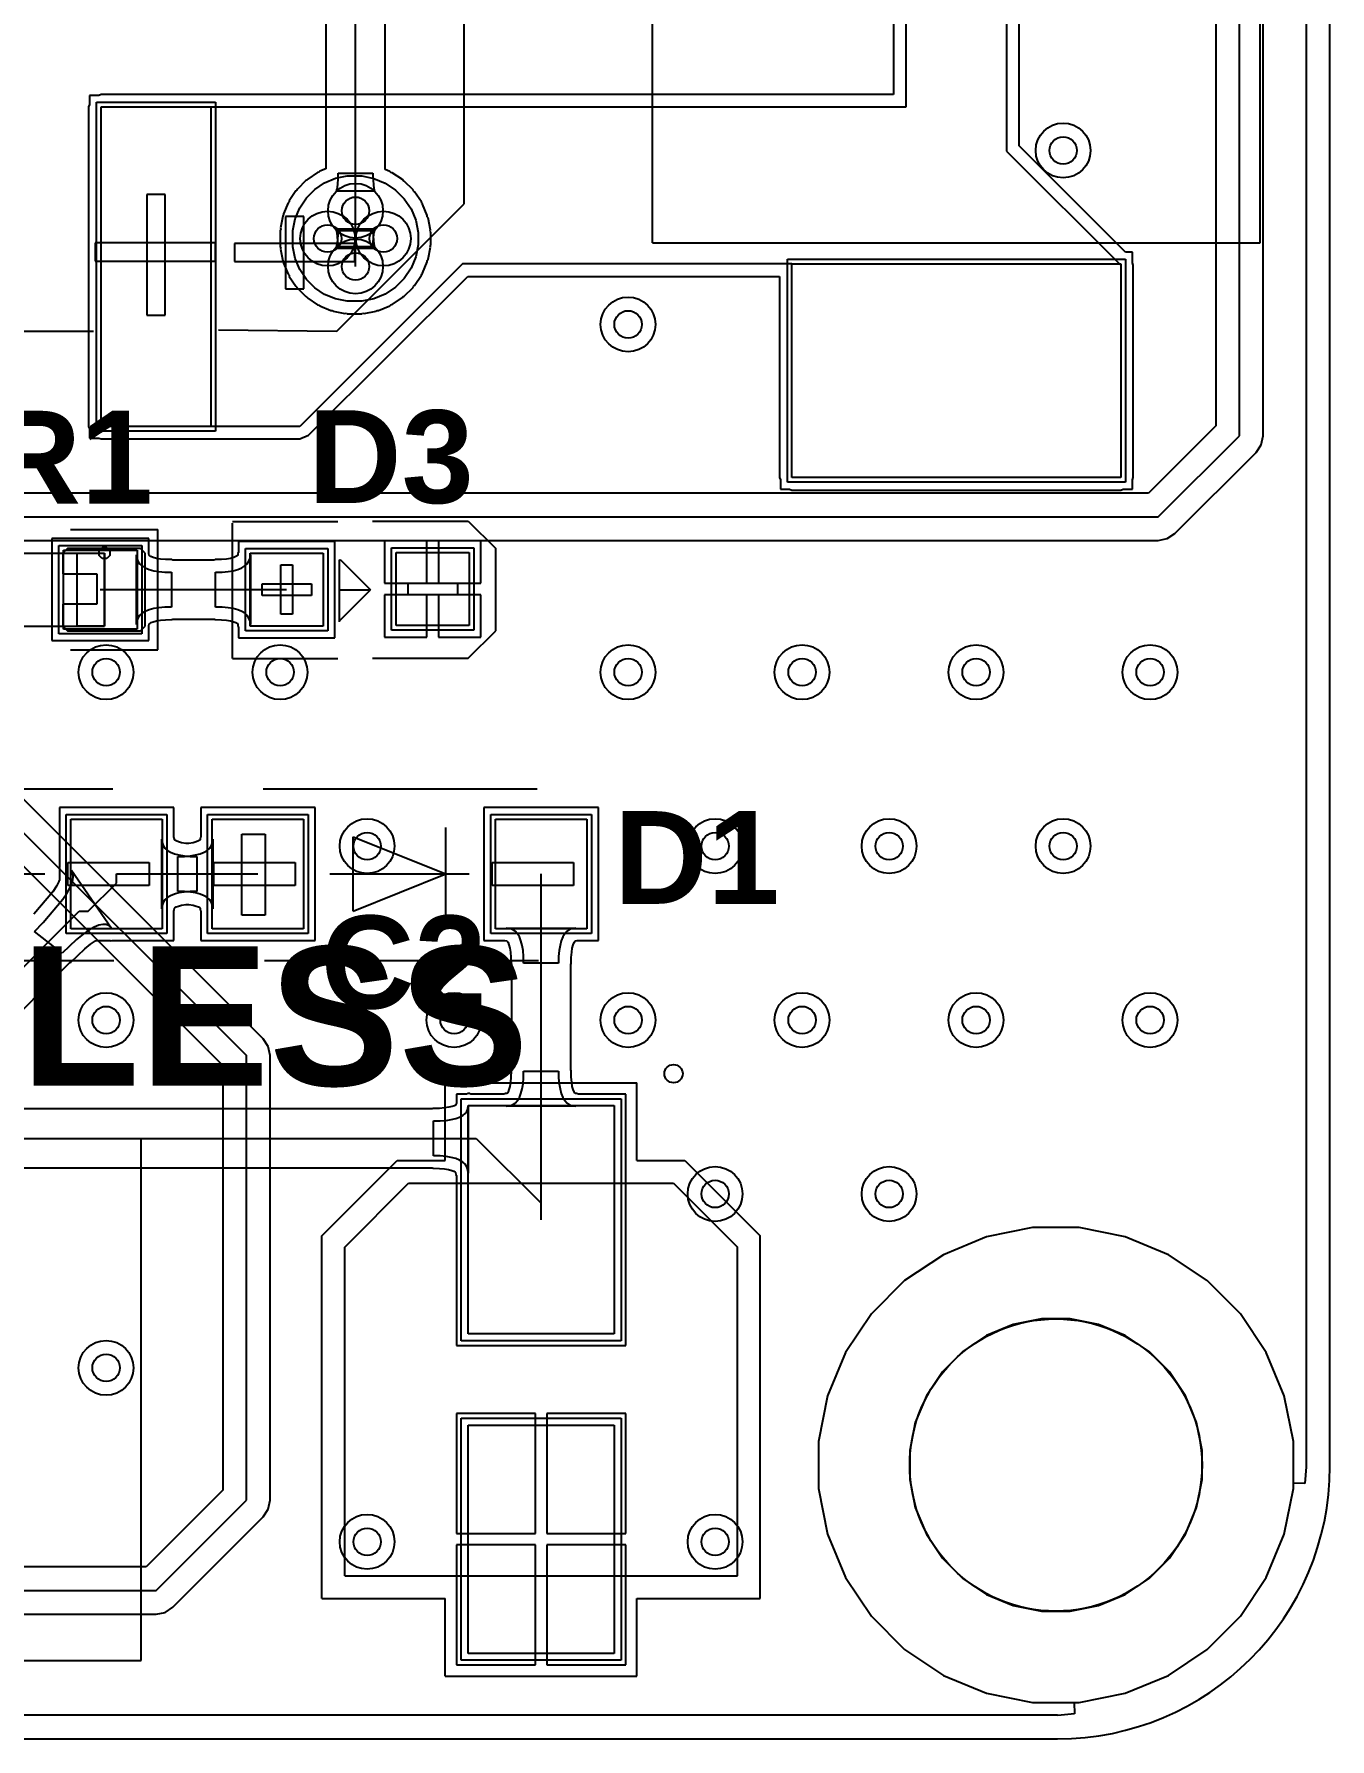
# Model space of a CAD drawing. Extents: x -53 to 82, y -68 to 38.
# Drawn here: x 67.35 to 81.53, y 0 to 18.67 of the extents above; entities that cross this region are included whole.
import ezdxf

# ---------------------------------------------------------------- set-up
doc = ezdxf.new("R2010")
doc.units = 0
for name, color, linetype in [('BOTTOM_LAYER', 5, 'CONTINUOUS'), ('KEEP-OUT_LAYER', 6, 'CONTINUOUS'), ('MECHANICAL_13', 56, 'CONTINUOUS'), ('MECHANICAL_15', 56, 'CONTINUOUS'), ('MULTI-LAYER', 9, 'CONTINUOUS'), ('TOP_LAYER', 1, 'CONTINUOUS'), ('TOP_OVERLAY', 2, 'CONTINUOUS'), ('TOP_PASTE', 8, 'CONTINUOUS'), ('TOP_SOLDER', 216, 'CONTINUOUS')]:
    doc.layers.add(name, color=color, linetype=linetype)
doc.styles.add('ARIAL_BOLD', font='', dxfattribs={"height": 0.2})
doc.styles.get('ARIAL_BOLD').set_extended_font_data('Arial', bold=True)

msp = doc.modelspace()

# ---------------------------------------------------------------- linework, layer by layer
at = {"layer": 'BOTTOM_LAYER'}
for p, q in [((81.275, 34.574), (81.275, 2.983)), ((80.284, 33.675), (80.284, 14.382)), ((80.543, 14.275), (80.543, 33.782)), ((80.802, 14.275), (80.802, 33.782)), ((70.866, 16.739), (70.866, 25.806)), ((71.19, 17.191), (71.19, 25.806)), ((70.542, 25.672), (70.542, 17.199)), ((70.542, 17.199), (70.475, 17.171)), ((71.243, 17.169), (71.19, 17.191)), ((70.322, 17.069), (70.23, 16.977)), ((70.335, 17.075), (70.322, 17.069)), ((70.343, 17.086), (70.335, 17.075)), ((70.451, 17.159), (70.343, 17.086)), ((70.42, 16.972), (70.528, 17.044)), ((70.465, 17.161), (70.451, 17.159)), ((70.475, 17.171), (70.465, 17.161)), ((70.528, 17.044), (70.648, 17.094)), ((70.648, 17.094), (70.776, 17.12)), ((70.666, 16.979), (70.668, 16.994)), ((70.668, 16.994), (70.672, 17.033)), ((70.672, 17.033), (70.675, 17.085)), ((70.675, 17.15), (71.056, 17.15)), ((70.675, 17.085), (70.675, 17.15)), ((70.776, 17.12), (70.841, 17.12)), ((70.841, 17.12), (70.841, 17.12)), ((70.841, 17.12), (70.866, 17.12)), ((70.866, 17.12), (70.934, 17.12)), ((70.934, 17.12), (71.066, 17.093)), ((71.056, 17.15), (71.057, 17.116)), ((71.057, 17.116), (71.066, 16.979)), ((71.066, 17.093), (71.191, 17.042)), ((71.191, 17.042), (71.303, 16.966)), ((71.253, 17.159), (71.243, 17.169)), ((71.267, 17.156), (71.253, 17.159)), ((71.38, 17.081), (71.267, 17.156)), ((71.387, 17.069), (71.38, 17.081)), ((71.4, 17.064), (71.387, 17.069)), ((71.496, 16.968), (71.4, 17.064)), ((70.128, 16.825), (70.079, 16.704)), ((70.138, 16.835), (70.128, 16.825)), ((70.141, 16.848), (70.138, 16.835)), ((70.213, 16.957), (70.141, 16.848)), ((70.225, 16.964), (70.213, 16.957)), ((70.23, 16.977), (70.225, 16.964)), ((70.255, 16.772), (70.328, 16.88)), ((70.328, 16.88), (70.42, 16.972)), ((70.656, 16.953), (70.66, 16.958)), ((71.076, 16.953), (70.656, 16.953)), ((70.66, 16.958), (70.663, 16.967)), ((70.663, 16.967), (70.666, 16.979)), ((71.066, 16.979), (71.069, 16.967)), ((71.069, 16.967), (71.072, 16.958)), ((71.072, 16.958), (71.076, 16.953)), ((71.303, 16.966), (71.399, 16.871)), ((71.399, 16.871), (71.474, 16.759)), ((71.501, 16.955), (71.496, 16.968)), ((71.513, 16.947), (71.501, 16.955)), ((71.588, 16.835), (71.513, 16.947)), ((71.591, 16.821), (71.588, 16.835)), ((71.601, 16.811), (71.591, 16.821)), ((71.652, 16.686), (71.601, 16.811)), ((70.071, 16.679), (70.045, 16.551)), ((70.079, 16.69), (70.071, 16.679)), ((70.079, 16.704), (70.079, 16.69)), ((70.18, 16.524), (70.206, 16.652)), ((70.206, 16.652), (70.255, 16.772)), ((70.866, 16.129), (70.866, 16.739)), ((71.474, 16.759), (71.525, 16.634)), ((71.525, 16.634), (71.552, 16.501)), ((71.652, 16.672), (71.652, 16.686)), ((71.66, 16.661), (71.652, 16.672)), ((71.687, 16.528), (71.66, 16.661)), ((70.048, 16.537), (70.043, 16.524)), ((70.043, 16.524), (70.043, 16.343)), ((70.045, 16.551), (70.048, 16.537)), ((70.18, 16.459), (70.18, 16.524)), ((70.18, 16.408), (70.18, 16.459)), ((70.66, 16.519), (70.656, 16.524)), ((70.656, 16.524), (71.076, 16.524)), ((70.663, 16.51), (70.66, 16.519)), ((70.666, 16.499), (70.663, 16.51)), ((70.675, 16.361), (70.666, 16.499)), ((70.672, 16.424), (70.675, 16.476)), ((70.675, 16.541), (71.056, 16.541)), ((70.675, 16.476), (70.675, 16.541)), ((71.056, 16.541), (71.057, 16.507)), ((71.057, 16.507), (71.066, 16.369)), ((71.06, 16.444), (71.057, 16.392)), ((71.064, 16.484), (71.06, 16.444)), ((71.066, 16.499), (71.064, 16.484)), ((71.069, 16.51), (71.066, 16.499)), ((71.072, 16.519), (71.069, 16.51)), ((71.076, 16.524), (71.072, 16.519)), ((71.552, 16.501), (71.552, 16.434)), ((71.552, 16.434), (71.552, 16.366)), ((71.684, 16.514), (71.687, 16.528)), ((71.689, 16.501), (71.684, 16.514)), ((71.689, 16.366), (71.689, 16.501)), ((70.043, 16.343), (70.048, 16.33)), ((70.048, 16.33), (70.045, 16.317)), ((70.045, 16.317), (70.071, 16.189)), ((70.18, 16.343), (70.18, 16.408)), ((70.18, 16.408), (70.18, 16.408)), ((70.206, 16.216), (70.18, 16.343)), ((70.656, 16.343), (70.66, 16.349)), ((71.076, 16.343), (70.656, 16.343)), ((70.66, 16.349), (70.663, 16.357)), ((70.663, 16.357), (70.666, 16.369)), ((70.666, 16.369), (70.668, 16.384)), ((70.668, 16.384), (70.672, 16.424)), ((70.675, 16.327), (70.675, 16.361)), ((71.056, 16.327), (70.675, 16.327)), ((71.057, 16.392), (71.056, 16.327)), ((71.066, 16.369), (71.069, 16.357)), ((71.069, 16.357), (71.072, 16.349)), ((71.072, 16.349), (71.076, 16.343)), ((71.552, 16.366), (71.525, 16.234)), ((71.66, 16.207), (71.687, 16.339)), ((71.684, 16.353), (71.689, 16.366)), ((71.687, 16.339), (71.684, 16.353)), ((70.071, 16.189), (70.079, 16.177)), ((70.079, 16.177), (70.079, 16.163)), ((70.079, 16.163), (70.128, 16.043)), ((70.255, 16.096), (70.206, 16.216)), ((70.328, 15.987), (70.255, 16.096)), ((71.474, 16.109), (71.399, 15.997)), ((71.525, 16.234), (71.474, 16.109)), ((71.601, 16.056), (71.652, 16.181)), ((71.652, 16.195), (71.66, 16.207)), ((71.652, 16.181), (71.652, 16.195)), ((70.128, 16.043), (70.138, 16.033)), ((70.138, 16.033), (70.141, 16.019)), ((70.141, 16.019), (70.213, 15.911)), ((70.213, 15.911), (70.225, 15.903)), ((70.225, 15.903), (70.23, 15.89)), ((70.23, 15.89), (70.322, 15.798)), ((70.42, 15.895), (70.328, 15.987)), ((70.528, 15.823), (70.42, 15.895)), ((71.303, 15.901), (71.191, 15.826)), ((71.399, 15.997), (71.303, 15.901)), ((71.4, 15.804), (71.496, 15.899)), ((71.496, 15.899), (71.501, 15.912)), ((71.501, 15.912), (71.513, 15.92)), ((71.513, 15.92), (71.588, 16.033)), ((71.588, 16.033), (71.591, 16.046)), ((71.591, 16.046), (71.601, 16.056)), ((70.322, 15.798), (70.335, 15.793)), ((70.335, 15.793), (70.343, 15.781)), ((70.343, 15.781), (70.451, 15.709)), ((70.451, 15.709), (70.465, 15.706)), ((70.465, 15.706), (70.475, 15.696)), ((70.475, 15.696), (70.595, 15.646)), ((70.648, 15.773), (70.528, 15.823)), ((70.776, 15.748), (70.648, 15.773)), ((70.841, 15.748), (70.776, 15.748)), ((70.866, 15.748), (70.841, 15.748)), ((70.934, 15.748), (70.866, 15.748)), ((70.866, 15.748), (70.866, 15.748)), ((71.066, 15.774), (70.934, 15.748)), ((71.191, 15.826), (71.066, 15.774)), ((71.119, 15.647), (71.243, 15.699)), ((71.243, 15.699), (71.253, 15.709)), ((71.253, 15.709), (71.267, 15.712)), ((71.267, 15.712), (71.38, 15.787)), ((71.38, 15.787), (71.387, 15.799)), ((71.387, 15.799), (71.4, 15.804)), ((70.595, 15.646), (70.609, 15.646)), ((70.609, 15.646), (70.621, 15.639)), ((70.621, 15.639), (70.749, 15.613)), ((70.749, 15.613), (70.763, 15.616)), ((70.763, 15.616), (70.776, 15.611)), ((70.776, 15.611), (70.934, 15.611)), ((70.934, 15.611), (70.947, 15.616)), ((70.947, 15.616), (70.96, 15.613)), ((70.96, 15.613), (71.093, 15.64)), ((71.093, 15.64), (71.105, 15.647)), ((71.105, 15.647), (71.119, 15.647)), ((80.284, 14.382), (79.547, 13.645)), ((79.654, 13.386), (80.543, 14.275)), ((80.783, 14.176), (80.802, 14.275)), ((79.838, 13.203), (80.727, 14.092)), ((80.727, 14.092), (80.783, 14.176)), ((79.547, 13.645), (61.868, 13.645)), ((61.868, 13.386), (79.654, 13.386)), ((61.976, 13.127), (79.654, 13.127)), ((79.654, 13.127), (79.754, 13.147)), ((79.754, 13.147), (79.838, 13.203)), ((65.891, 11.264), (69.672, 7.484)), ((69.855, 7.667), (66.407, 11.115)), ((66.228, 10.562), (69.413, 7.376)), ((69.911, 7.583), (69.855, 7.667)), ((69.672, 2.616), (69.672, 7.484)), ((69.931, 7.484), (69.911, 7.583)), ((69.931, 2.616), (69.931, 7.484)), ((69.413, 7.376), (69.413, 2.723)), ((77.776, 5.5), (77.302, 5.304)), ((77.776, 5.5), (77.302, 5.304)), ((78.278, 5.6), (77.776, 5.5)), ((78.278, 5.6), (77.776, 5.5)), ((78.534, 5.6), (78.278, 5.6)), ((78.79, 5.6), (78.278, 5.6)), ((78.79, 5.6), (78.534, 5.6)), ((79.292, 5.5), (78.79, 5.6)), ((79.292, 5.5), (78.79, 5.6)), ((79.766, 5.304), (79.292, 5.5)), ((79.766, 5.304), (79.292, 5.5)), ((77.302, 5.304), (76.877, 5.02)), ((77.302, 5.304), (76.877, 5.02)), ((80.191, 5.02), (79.766, 5.304)), ((80.191, 5.02), (79.766, 5.304)), ((76.877, 5.02), (76.514, 4.657)), ((76.877, 5.02), (76.514, 4.657)), ((80.554, 4.657), (80.191, 5.02)), ((80.554, 4.657), (80.191, 5.02)), ((76.514, 4.657), (76.23, 4.232)), ((76.514, 4.657), (76.23, 4.232)), ((80.838, 4.232), (80.554, 4.657)), ((80.838, 4.232), (80.554, 4.657)), ((76.23, 4.232), (76.034, 3.758)), ((76.23, 4.232), (76.034, 3.758)), ((81.034, 3.758), (80.838, 4.232)), ((81.034, 3.758), (80.838, 4.232)), ((76.034, 3.758), (75.934, 3.256)), ((76.034, 3.758), (75.934, 3.256)), ((81.134, 3.256), (81.034, 3.758)), ((81.134, 3.256), (81.034, 3.758)), ((75.934, 3.256), (75.934, 3)), ((75.934, 3.256), (75.934, 2.744)), ((81.134, 3), (81.134, 3.256)), ((81.134, 2.801), (81.134, 3.256)), ((75.934, 3), (75.934, 3)), ((75.934, 3), (75.934, 2.744)), ((81.134, 2.744), (81.134, 3)), ((81.276, 2.98), (81.261, 2.796)), ((81.275, 2.983), (81.276, 2.98)), ((69.413, 2.723), (68.574, 1.885)), ((68.682, 1.626), (69.672, 2.616)), ((69.911, 2.517), (69.931, 2.616)), ((75.934, 2.744), (76.034, 2.242)), ((75.934, 2.744), (76.034, 2.242)), ((81.034, 2.242), (81.134, 2.744)), ((81.261, 2.796), (81.134, 2.801)), ((68.865, 1.442), (69.855, 2.433)), ((69.855, 2.433), (69.911, 2.517)), ((76.034, 2.242), (76.23, 1.768)), ((76.034, 2.242), (76.23, 1.768)), ((80.838, 1.768), (81.034, 2.242)), ((68.574, 1.885), (63.46, 1.885)), ((76.23, 1.768), (76.514, 1.343)), ((76.23, 1.768), (76.514, 1.343)), ((80.554, 1.343), (80.838, 1.768)), ((63.352, 1.626), (68.682, 1.626)), ((63.352, 1.367), (68.682, 1.367)), ((68.682, 1.367), (68.781, 1.386)), ((68.781, 1.386), (68.865, 1.442)), ((76.514, 1.343), (76.877, 0.98)), ((76.514, 1.343), (76.877, 0.98)), ((80.191, 0.98), (80.554, 1.343)), ((76.877, 0.98), (77.302, 0.696)), ((76.877, 0.98), (77.302, 0.696)), ((79.766, 0.696), (80.191, 0.98)), ((77.302, 0.696), (77.776, 0.5)), ((77.302, 0.696), (77.776, 0.5)), ((79.292, 0.5), (79.766, 0.696)), ((77.776, 0.5), (78.278, 0.4)), ((77.776, 0.5), (78.278, 0.4)), ((78.278, 0.4), (78.534, 0.4)), ((78.278, 0.4), (78.733, 0.4)), ((78.534, 0.4), (78.79, 0.4)), ((78.733, 0.4), (78.738, 0.273)), ((78.79, 0.4), (79.292, 0.5)), ((78.551, 0.259), (8.331, 0.259)), ((78.554, 0.258), (78.551, 0.259)), ((78.738, 0.273), (78.554, 0.258))]:
    msp.add_line(p, q, dxfattribs=at)
for centre, radius in [((78.613, 17.399), 0.3), ((78.613, 17.399), 0.15), ((70.866, 16.739), 0.3), ((70.866, 16.739), 0.15), ((70.561, 16.434), 0.3), ((71.171, 16.434), 0.3), ((70.561, 16.434), 0.15), ((71.171, 16.434), 0.15), ((70.866, 16.129), 0.3), ((70.866, 16.129), 0.15), ((73.85, 15.494), 0.3), ((73.85, 15.494), 0.15), ((68.135, 11.684), 0.3), ((70.04, 11.684), 0.3), ((73.85, 11.684), 0.3), ((75.755, 11.684), 0.3), ((77.66, 11.684), 0.3), ((79.565, 11.684), 0.3), ((68.135, 11.684), 0.15), ((70.04, 11.684), 0.15), ((73.85, 11.684), 0.15), ((75.755, 11.684), 0.15), ((77.66, 11.684), 0.15), ((79.565, 11.684), 0.15), ((70.993, 9.779), 0.3), ((70.993, 9.779), 0.15), ((74.803, 9.779), 0.3), ((74.803, 9.779), 0.15), ((76.708, 9.779), 0.3), ((76.708, 9.779), 0.15), ((78.613, 9.779), 0.3), ((78.613, 9.779), 0.15), ((68.135, 7.874), 0.3), ((71.945, 7.874), 0.3), ((73.85, 7.874), 0.3), ((75.755, 7.874), 0.3), ((77.66, 7.874), 0.3), ((79.565, 7.874), 0.3), ((68.135, 7.874), 0.15), ((71.945, 7.874), 0.15), ((73.85, 7.874), 0.15), ((75.755, 7.874), 0.15), ((77.66, 7.874), 0.15), ((79.565, 7.874), 0.15), ((74.803, 5.969), 0.3), ((76.708, 5.969), 0.3), ((74.803, 5.969), 0.15), ((76.708, 5.969), 0.15), ((68.135, 4.064), 0.3), ((68.135, 4.064), 0.15), ((70.993, 2.159), 0.3), ((74.803, 2.159), 0.3), ((70.993, 2.159), 0.15), ((74.803, 2.159), 0.15)]:
    msp.add_circle(centre, radius, dxfattribs=at)
at = {"layer": 'KEEP-OUT_LAYER'}
for p, q in [((81.534, 2.983), (81.534, 34.574)), ((3.022, 0), (78.551, 0))]:
    msp.add_line(p, q, dxfattribs=at)
msp.add_circle((78.534, 3), 1.6, dxfattribs=at)
msp.add_arc((78.551, 2.983), 2.983, 270, 0, dxfattribs=at)
at = {"layer": 'MECHANICAL_13'}
for p, q in [((70.748, 5.387), (71.448, 6.087)), ((71.448, 6.087), (74.348, 6.087)), ((74.348, 6.087), (75.048, 5.387)), ((70.748, 1.787), (70.748, 5.387)), ((75.048, 1.787), (75.048, 5.387)), ((70.748, 1.787), (75.048, 1.787))]:
    msp.add_line(p, q, dxfattribs=at)
msp.add_circle((74.348, 7.287), 0.1, dxfattribs=at)
at = {"layer": 'MECHANICAL_15'}
for p, q in [((68.781, 16.916), (68.583, 16.916)), ((68.583, 16.916), (68.583, 15.596)), ((68.781, 15.596), (68.781, 16.916)), ((69.335, 16.386), (68.015, 16.386)), ((68.015, 16.386), (68.015, 16.188)), ((69.335, 16.188), (69.335, 16.386)), ((68.015, 16.188), (69.335, 16.188)), ((68.583, 15.596), (68.781, 15.596)), ((66.518, 12.989), (68.118, 12.989)), ((67.818, 12.189), (67.818, 12.989)), ((67.818, 12.989), (68.118, 12.989)), ((68.058, 13.014), (68.093, 13.049)), ((68.058, 12.989), (68.058, 13.014)), ((68.058, 12.989), (68.058, 12.989)), ((68.058, 12.964), (68.058, 12.989)), ((68.093, 12.929), (68.058, 12.964)), ((68.093, 13.049), (68.143, 13.049)), ((68.143, 12.929), (68.093, 12.929)), ((68.118, 12.189), (68.118, 12.989)), ((68.118, 12.989), (68.118, 12.989)), ((68.118, 12.989), (68.118, 12.189)), ((68.143, 13.049), (68.178, 13.014)), ((68.178, 12.964), (68.143, 12.929)), ((68.178, 13.014), (68.178, 12.989)), ((68.178, 12.989), (68.178, 12.964)), ((70.047, 12.859), (70.177, 12.859)), ((70.047, 12.319), (70.047, 12.859)), ((70.177, 12.859), (70.177, 12.319)), ((69.843, 12.524), (69.843, 12.654)), ((69.843, 12.654), (70.383, 12.654)), ((70.383, 12.524), (69.843, 12.524)), ((70.383, 12.654), (70.383, 12.524)), ((71.441, 12.531), (71.441, 12.661)), ((71.441, 12.661), (71.981, 12.661)), ((71.981, 12.531), (71.441, 12.531)), ((71.981, 12.661), (71.981, 12.531)), ((66.518, 12.189), (68.118, 12.189)), ((68.118, 12.189), (67.818, 12.189)), ((70.177, 12.319), (70.047, 12.319)), ((69.623, 9.911), (69.877, 9.911)), ((69.623, 9.022), (69.623, 9.911)), ((69.877, 9.911), (69.877, 9.022)), ((67.717, 9.347), (67.717, 9.601)), ((67.717, 9.601), (68.606, 9.601)), ((68.606, 9.601), (68.606, 9.347)), ((69.316, 9.347), (69.316, 9.601)), ((69.316, 9.601), (70.205, 9.601)), ((70.205, 9.601), (70.205, 9.347)), ((72.364, 9.347), (72.364, 9.601)), ((72.364, 9.601), (73.253, 9.601)), ((73.253, 9.601), (73.253, 9.347)), ((68.606, 9.347), (67.717, 9.347)), ((70.205, 9.347), (69.316, 9.347)), ((73.253, 9.347), (72.364, 9.347)), ((69.877, 9.022), (69.623, 9.022)), ((71.848, 6.337), (71.848, 7.187)), ((71.848, 7.187), (73.948, 7.187)), ((73.948, 6.337), (73.948, 7.187)), ((70.498, 5.512), (71.323, 6.337)), ((71.323, 6.337), (71.848, 6.337)), ((73.948, 6.337), (74.473, 6.337)), ((74.473, 6.337), (75.298, 5.512)), ((70.498, 1.537), (70.498, 5.512)), ((75.298, 1.537), (75.298, 5.512)), ((70.498, 1.537), (71.848, 1.537)), ((71.848, 0.687), (71.848, 1.537)), ((73.948, 0.687), (73.948, 1.537)), ((73.948, 1.537), (75.298, 1.537)), ((71.848, 0.687), (73.948, 0.687))]:
    msp.add_line(p, q, dxfattribs=at)
at = {"layer": 'MULTI-LAYER'}
for p, q in [((78.067, 4.539), (77.776, 4.418)), ((78.376, 4.6), (78.067, 4.539)), ((78.534, 4.6), (78.376, 4.6)), ((78.692, 4.6), (78.534, 4.6)), ((79.001, 4.539), (78.692, 4.6)), ((79.292, 4.418), (79.001, 4.539)), ((77.776, 4.418), (77.514, 4.243)), ((79.554, 4.243), (79.292, 4.418)), ((77.514, 4.243), (77.291, 4.02)), ((79.777, 4.02), (79.554, 4.243)), ((77.291, 4.02), (77.116, 3.758)), ((79.952, 3.758), (79.777, 4.02)), ((77.116, 3.758), (76.995, 3.467)), ((80.073, 3.467), (79.952, 3.758)), ((76.995, 3.467), (76.934, 3.158)), ((80.134, 3.158), (80.073, 3.467)), ((76.934, 3.158), (76.934, 3)), ((76.934, 3), (76.934, 3)), ((76.934, 3), (76.934, 2.842)), ((80.134, 3), (80.134, 3.158)), ((80.134, 2.842), (80.134, 3)), ((76.934, 2.842), (76.995, 2.533)), ((80.073, 2.533), (80.134, 2.842)), ((76.995, 2.533), (77.116, 2.242)), ((79.952, 2.242), (80.073, 2.533)), ((77.116, 2.242), (77.291, 1.98)), ((79.777, 1.98), (79.952, 2.242)), ((77.291, 1.98), (77.514, 1.757)), ((79.554, 1.757), (79.777, 1.98)), ((77.514, 1.757), (77.776, 1.582)), ((79.292, 1.582), (79.554, 1.757)), ((77.776, 1.582), (78.067, 1.461)), ((79.001, 1.461), (79.292, 1.582)), ((78.067, 1.461), (78.376, 1.4)), ((78.376, 1.4), (78.534, 1.4)), ((78.534, 1.4), (78.692, 1.4)), ((78.692, 1.4), (79.001, 1.461))]:
    msp.add_line(p, q, dxfattribs=at)
at = {"layer": 'TOP_LAYER'}
for p, q in [((81.275, 34.574), (81.275, 2.983)), ((76.757, 22.178), (76.757, 18.013)), ((76.895, 17.876), (76.895, 22.178)), ((77.995, 22.178), (77.995, 17.393)), ((78.132, 17.45), (78.132, 22.178)), ((68.056, 18.003), (67.955, 18.003)), ((67.955, 18.003), (67.955, 17.901)), ((68.082, 18.013), (68.056, 18.003)), ((76.757, 18.013), (68.082, 18.013)), ((67.955, 17.901), (67.944, 17.876)), ((67.944, 17.876), (67.944, 14.376)), ((68.082, 14.376), (68.082, 17.876)), ((68.082, 17.876), (72.793, 17.876)), ((68.082, 14.376), (68.082, 17.876)), ((68.082, 17.876), (69.282, 17.876)), ((69.282, 17.876), (69.282, 14.376)), ((72.793, 17.876), (76.895, 17.876)), ((77.995, 17.393), (79.245, 16.143)), ((79.297, 16.285), (78.132, 17.45)), ((70.42, 16.972), (70.528, 17.044)), ((70.528, 17.044), (70.648, 17.094)), ((70.648, 17.094), (70.776, 17.12)), ((70.776, 17.12), (70.841, 17.12)), ((70.841, 17.12), (70.841, 17.12)), ((70.841, 17.12), (70.866, 17.12)), ((70.866, 17.12), (70.934, 17.12)), ((70.934, 17.12), (71.066, 17.093)), ((71.066, 17.093), (71.191, 17.042)), ((71.191, 17.042), (71.303, 16.966)), ((70.255, 16.772), (70.328, 16.88)), ((70.328, 16.88), (70.42, 16.972)), ((71.303, 16.966), (71.399, 16.871)), ((71.399, 16.871), (71.474, 16.759)), ((70.18, 16.524), (70.206, 16.652)), ((70.206, 16.652), (70.255, 16.772)), ((71.474, 16.759), (71.525, 16.634)), ((71.525, 16.634), (71.552, 16.501)), ((70.18, 16.459), (70.18, 16.524)), ((70.18, 16.408), (70.18, 16.459)), ((71.552, 16.501), (71.552, 16.434)), ((71.552, 16.434), (71.552, 16.366)), ((70.18, 16.343), (70.18, 16.408)), ((70.18, 16.408), (70.18, 16.408)), ((70.206, 16.216), (70.18, 16.343)), ((71.552, 16.366), (71.525, 16.234)), ((79.372, 16.285), (79.297, 16.285)), ((79.372, 16.169), (79.372, 16.285)), ((70.255, 16.096), (70.206, 16.216)), ((70.328, 15.987), (70.255, 16.096)), ((72.038, 16.158), (70.256, 14.376)), ((71.474, 16.109), (71.399, 15.997)), ((71.525, 16.234), (71.474, 16.109)), ((75.645, 16.158), (72.038, 16.158)), ((75.645, 13.818), (75.645, 16.158)), ((75.645, 13.818), (75.645, 16.158)), ((75.645, 16.158), (79.245, 16.158)), ((79.245, 16.158), (79.245, 13.818)), ((79.245, 16.143), (79.245, 13.818)), ((79.382, 16.143), (79.372, 16.169)), ((79.382, 13.818), (79.382, 16.143)), ((79.382, 16.143), (79.382, 16.143)), ((70.42, 15.895), (70.328, 15.987)), ((70.353, 14.279), (72.095, 16.02)), ((70.528, 15.823), (70.42, 15.895)), ((71.303, 15.901), (71.191, 15.826)), ((71.399, 15.997), (71.303, 15.901)), ((72.095, 16.02), (75.507, 16.02)), ((75.507, 16.02), (75.507, 13.818)), ((70.648, 15.773), (70.528, 15.823)), ((70.776, 15.748), (70.648, 15.773)), ((70.841, 15.748), (70.776, 15.748)), ((70.866, 15.748), (70.841, 15.748)), ((70.934, 15.748), (70.866, 15.748)), ((70.866, 15.748), (70.866, 15.748)), ((71.066, 15.774), (70.934, 15.748)), ((71.191, 15.826), (71.066, 15.774)), ((67.944, 14.376), (67.955, 14.351)), ((67.955, 14.351), (67.955, 14.249)), ((67.955, 14.249), (68.056, 14.249)), ((68.056, 14.249), (68.082, 14.239)), ((70.256, 14.376), (68.082, 14.376)), ((69.282, 14.376), (68.082, 14.376)), ((68.082, 14.239), (70.256, 14.239)), ((70.256, 14.239), (70.353, 14.279)), ((70.353, 14.279), (70.353, 14.279)), ((75.507, 13.818), (75.518, 13.793)), ((75.518, 13.793), (75.518, 13.691)), ((75.518, 13.691), (75.619, 13.691)), ((75.619, 13.691), (75.645, 13.68)), ((79.245, 13.818), (75.645, 13.818)), ((79.245, 13.818), (75.645, 13.818)), ((75.645, 13.68), (79.245, 13.68)), ((79.245, 13.68), (79.27, 13.691)), ((79.27, 13.691), (79.372, 13.691)), ((79.372, 13.793), (79.382, 13.818)), ((79.372, 13.691), (79.372, 13.793)), ((68.602, 13.148), (67.541, 13.148)), ((67.541, 13.148), (67.541, 12.03)), ((68.602, 12.991), (68.602, 13.148)), ((70.639, 13.116), (69.585, 13.116)), ((69.585, 13.116), (69.585, 12.996)), ((70.639, 12.062), (70.639, 13.116)), ((71.647, 13.123), (71.184, 13.123)), ((71.184, 13.123), (71.184, 12.659)), ((71.647, 12.659), (71.647, 13.123)), ((72.238, 13.123), (71.774, 13.123)), ((71.774, 13.123), (71.774, 12.659)), ((72.238, 12.659), (72.238, 13.123)), ((67.668, 12.157), (67.668, 13.021)), ((67.668, 13.021), (68.475, 13.021)), ((68.468, 12.208), (68.468, 12.97)), ((68.468, 12.97), (68.472, 12.934)), ((68.472, 12.934), (68.484, 12.901)), ((68.475, 13.021), (68.475, 12.157)), ((68.484, 12.901), (68.503, 12.873)), ((68.605, 12.984), (68.602, 12.991)), ((68.607, 12.964), (68.605, 12.984)), ((68.608, 12.964), (68.607, 12.964)), ((68.608, 12.963), (68.608, 12.964)), ((68.613, 12.958), (68.608, 12.963)), ((68.626, 12.95), (68.613, 12.958)), ((68.65, 12.94), (68.626, 12.95)), ((68.686, 12.931), (68.65, 12.94)), ((68.731, 12.923), (68.686, 12.931)), ((68.787, 12.918), (68.731, 12.923)), ((68.856, 12.917), (68.787, 12.918)), ((68.866, 12.913), (68.856, 12.917)), ((69.321, 12.913), (68.866, 12.913)), ((69.33, 12.917), (69.321, 12.913)), ((69.399, 12.918), (69.33, 12.917)), ((69.454, 12.923), (69.399, 12.918)), ((69.499, 12.931), (69.454, 12.923)), ((69.534, 12.94), (69.499, 12.931)), ((69.557, 12.95), (69.534, 12.94)), ((69.571, 12.958), (69.557, 12.95)), ((69.575, 12.962), (69.571, 12.958)), ((69.576, 12.963), (69.575, 12.962)), ((69.578, 12.984), (69.576, 12.964)), ((69.576, 12.964), (69.576, 12.963)), ((69.585, 12.996), (69.578, 12.984)), ((69.681, 12.873), (69.7, 12.901)), ((69.7, 12.901), (69.711, 12.934)), ((69.711, 12.934), (69.715, 12.97)), ((69.712, 12.189), (69.712, 12.989)), ((69.712, 12.989), (70.512, 12.989)), ((69.715, 12.97), (69.715, 12.208)), ((70.512, 12.989), (70.512, 12.189)), ((71.311, 12.196), (71.311, 12.996)), ((71.311, 12.996), (72.111, 12.996)), ((72.111, 12.996), (72.111, 12.196)), ((68.503, 12.873), (68.53, 12.848)), ((68.53, 12.848), (68.564, 12.827)), ((68.564, 12.827), (68.607, 12.81)), ((68.607, 12.81), (68.657, 12.796)), ((68.657, 12.796), (68.714, 12.787)), ((68.714, 12.787), (68.78, 12.781)), ((68.78, 12.781), (68.853, 12.779)), ((68.853, 12.779), (68.853, 12.398)), ((69.334, 12.779), (69.406, 12.781)), ((69.334, 12.398), (69.334, 12.779)), ((69.406, 12.781), (69.471, 12.787)), ((69.471, 12.787), (69.528, 12.796)), ((69.528, 12.796), (69.578, 12.81)), ((69.578, 12.81), (69.62, 12.827)), ((69.62, 12.827), (69.654, 12.848)), ((69.654, 12.848), (69.681, 12.873)), ((68.071, 12.589), (70.112, 12.589)), ((71.184, 12.659), (71.647, 12.659)), ((71.647, 12.532), (71.184, 12.532)), ((71.184, 12.532), (71.184, 12.069)), ((71.647, 12.069), (71.647, 12.532)), ((71.774, 12.659), (72.238, 12.659)), ((72.238, 12.532), (71.774, 12.532)), ((71.774, 12.532), (71.774, 12.069)), ((72.238, 12.069), (72.238, 12.532)), ((68.53, 12.33), (68.503, 12.305)), ((68.564, 12.351), (68.53, 12.33)), ((68.607, 12.368), (68.564, 12.351)), ((68.657, 12.381), (68.607, 12.368)), ((68.714, 12.391), (68.657, 12.381)), ((68.78, 12.396), (68.714, 12.391)), ((68.853, 12.398), (68.78, 12.396)), ((69.406, 12.396), (69.334, 12.398)), ((69.471, 12.391), (69.406, 12.396)), ((69.528, 12.381), (69.471, 12.391)), ((69.578, 12.368), (69.528, 12.381)), ((69.62, 12.351), (69.578, 12.368)), ((69.654, 12.33), (69.62, 12.351)), ((69.681, 12.305), (69.654, 12.33)), ((68.475, 12.157), (67.668, 12.157)), ((68.472, 12.244), (68.468, 12.208)), ((68.484, 12.276), (68.472, 12.244)), ((68.503, 12.305), (68.484, 12.276)), ((68.602, 12.187), (68.605, 12.193)), ((68.602, 12.03), (68.602, 12.187)), ((68.605, 12.193), (68.607, 12.213)), ((68.607, 12.213), (68.608, 12.214)), ((68.608, 12.215), (68.613, 12.219)), ((68.608, 12.214), (68.608, 12.215)), ((68.613, 12.219), (68.626, 12.227)), ((68.626, 12.227), (68.65, 12.237)), ((68.65, 12.237), (68.686, 12.247)), ((68.686, 12.247), (68.731, 12.254)), ((68.731, 12.254), (68.787, 12.259)), ((68.787, 12.259), (68.856, 12.261)), ((68.856, 12.261), (68.866, 12.265)), ((68.866, 12.265), (69.321, 12.265)), ((69.321, 12.265), (69.33, 12.261)), ((69.33, 12.261), (69.399, 12.259)), ((69.399, 12.259), (69.454, 12.254)), ((69.454, 12.254), (69.499, 12.247)), ((69.499, 12.247), (69.534, 12.237)), ((69.534, 12.237), (69.557, 12.228)), ((69.557, 12.228), (69.571, 12.22)), ((69.571, 12.22), (69.575, 12.215)), ((69.575, 12.215), (69.576, 12.214)), ((69.576, 12.214), (69.576, 12.213)), ((69.576, 12.213), (69.578, 12.193)), ((69.578, 12.193), (69.585, 12.181)), ((69.585, 12.181), (69.585, 12.062)), ((69.7, 12.276), (69.681, 12.305)), ((69.711, 12.244), (69.7, 12.276)), ((69.715, 12.208), (69.711, 12.244)), ((70.512, 12.189), (69.712, 12.189)), ((72.111, 12.196), (71.311, 12.196)), ((67.541, 12.03), (68.602, 12.03)), ((69.585, 12.062), (70.639, 12.062)), ((71.184, 12.069), (71.647, 12.069)), ((71.774, 12.069), (72.238, 12.069)), ((68.878, 10.201), (67.624, 10.201)), ((67.624, 10.201), (67.624, 9.544)), ((68.878, 9.876), (68.878, 10.201)), ((70.425, 10.201), (69.171, 10.201)), ((69.171, 10.201), (69.171, 9.876)), ((70.425, 8.747), (70.425, 10.201)), ((73.525, 10.201), (72.271, 10.201)), ((72.271, 10.201), (72.271, 8.747)), ((73.525, 8.747), (73.525, 10.201)), ((67.751, 8.874), (67.751, 10.074)), ((67.751, 10.074), (68.751, 10.074)), ((68.751, 10.074), (68.751, 8.874)), ((69.298, 8.874), (69.298, 10.074)), ((69.298, 10.074), (70.298, 10.074)), ((70.298, 10.074), (70.298, 8.874)), ((72.398, 8.874), (72.398, 10.074)), ((72.398, 10.074), (73.398, 10.074)), ((73.398, 10.074), (73.398, 8.874)), ((68.745, 9.093), (68.745, 9.855)), ((68.745, 9.855), (68.749, 9.819)), ((68.749, 9.819), (68.76, 9.787)), ((68.76, 9.787), (68.779, 9.758)), ((68.779, 9.758), (68.806, 9.733)), ((68.806, 9.733), (68.841, 9.712)), ((68.841, 9.712), (68.883, 9.695)), ((68.882, 9.87), (68.878, 9.876)), ((68.884, 9.85), (68.882, 9.87)), ((68.884, 9.849), (68.884, 9.85)), ((68.884, 9.848), (68.884, 9.849)), ((68.889, 9.844), (68.884, 9.848)), ((68.903, 9.836), (68.889, 9.844)), ((68.927, 9.826), (68.903, 9.836)), ((68.962, 9.816), (68.927, 9.826)), ((69.008, 9.809), (68.962, 9.816)), ((69.024, 9.807), (69.008, 9.809)), ((69.041, 9.809), (69.024, 9.807)), ((69.087, 9.816), (69.041, 9.809)), ((69.122, 9.826), (69.087, 9.816)), ((69.146, 9.836), (69.122, 9.826)), ((69.16, 9.844), (69.146, 9.836)), ((69.165, 9.848), (69.16, 9.844)), ((69.167, 9.87), (69.165, 9.85)), ((69.165, 9.85), (69.165, 9.849)), ((69.165, 9.849), (69.165, 9.848)), ((69.166, 9.695), (69.208, 9.712)), ((69.171, 9.876), (69.167, 9.87)), ((69.208, 9.712), (69.243, 9.733)), ((69.243, 9.733), (69.27, 9.758)), ((69.27, 9.758), (69.289, 9.787)), ((69.289, 9.787), (69.3, 9.819)), ((69.3, 9.819), (69.304, 9.855)), ((69.304, 9.855), (69.304, 9.093)), ((67.624, 9.544), (67.622, 9.541)), ((67.622, 9.541), (67.624, 9.532)), ((67.624, 9.532), (67.624, 9.403)), ((68.883, 9.695), (68.933, 9.682)), ((68.92, 9.665), (68.993, 9.667)), ((68.92, 9.284), (68.92, 9.665)), ((68.933, 9.682), (68.991, 9.672)), ((68.991, 9.672), (69.056, 9.667)), ((68.993, 9.667), (69.058, 9.672)), ((69.056, 9.667), (69.129, 9.665)), ((69.058, 9.672), (69.116, 9.682)), ((69.116, 9.682), (69.166, 9.695)), ((69.129, 9.665), (69.129, 9.284)), ((67.591, 9.339), (67.552, 9.28)), ((67.619, 9.39), (67.591, 9.339)), ((67.624, 9.403), (67.619, 9.39)), ((67.744, 9.332), (67.766, 9.389)), ((67.772, 9.481), (67.757, 9.516)), ((67.757, 9.516), (68.193, 8.88)), ((67.766, 9.389), (67.775, 9.439)), ((67.775, 9.439), (67.772, 9.481)), ((67.941, 9.065), (68.251, 9.374)), ((68.251, 9.374), (68.251, 9.474)), ((68.251, 9.474), (69.798, 9.474)), ((72.898, 5.867), (72.898, 9.474)), ((67.552, 9.28), (67.345, 9.034)), ((67.447, 8.942), (67.662, 9.198)), ((67.662, 9.198), (67.709, 9.269)), ((67.709, 9.269), (67.744, 9.332)), ((68.76, 9.162), (68.749, 9.129)), ((68.779, 9.19), (68.76, 9.162)), ((68.806, 9.215), (68.779, 9.19)), ((68.841, 9.236), (68.806, 9.215)), ((68.883, 9.253), (68.841, 9.236)), ((68.933, 9.267), (68.883, 9.253)), ((68.993, 9.282), (68.92, 9.284)), ((68.991, 9.276), (68.933, 9.267)), ((69.056, 9.282), (68.991, 9.276)), ((69.058, 9.276), (68.993, 9.282)), ((69.129, 9.284), (69.056, 9.282)), ((69.116, 9.267), (69.058, 9.276)), ((69.166, 9.253), (69.116, 9.267)), ((69.208, 9.236), (69.166, 9.253)), ((69.243, 9.215), (69.208, 9.236)), ((69.27, 9.19), (69.243, 9.215)), ((69.289, 9.162), (69.27, 9.19)), ((69.3, 9.129), (69.289, 9.162)), ((66.549, 7.772), (67.841, 9.065)), ((67.841, 9.065), (67.941, 9.065)), ((68.749, 9.129), (68.745, 9.093)), ((68.878, 9.072), (68.882, 9.079)), ((68.878, 8.747), (68.878, 9.072)), ((68.882, 9.079), (68.884, 9.099)), ((68.884, 9.1), (68.889, 9.105)), ((68.884, 9.099), (68.884, 9.1)), ((68.884, 9.099), (68.884, 9.099)), ((68.889, 9.105), (68.903, 9.113)), ((68.903, 9.113), (68.927, 9.123)), ((68.927, 9.123), (68.962, 9.132)), ((68.962, 9.132), (69.008, 9.14)), ((69.008, 9.14), (69.024, 9.141)), ((69.024, 9.141), (69.041, 9.14)), ((69.041, 9.14), (69.087, 9.132)), ((69.087, 9.132), (69.122, 9.123)), ((69.122, 9.123), (69.146, 9.113)), ((69.146, 9.113), (69.16, 9.105)), ((69.16, 9.105), (69.165, 9.1)), ((69.165, 9.1), (69.165, 9.099)), ((69.165, 9.099), (69.165, 9.099)), ((69.165, 9.099), (69.167, 9.079)), ((69.167, 9.079), (69.171, 9.072)), ((69.171, 9.072), (69.171, 8.747)), ((69.304, 9.093), (69.3, 9.129)), ((67.35, 8.843), (67.447, 8.942)), ((67.654, 8.608), (67.35, 8.843)), ((68.751, 8.874), (67.751, 8.874)), ((67.883, 8.813), (67.813, 8.756)), ((67.947, 8.858), (67.883, 8.813)), ((68.004, 8.891), (67.947, 8.858)), ((68.055, 8.913), (68.004, 8.891)), ((68.099, 8.922), (68.055, 8.913)), ((68.137, 8.92), (68.099, 8.922)), ((68.168, 8.906), (68.137, 8.92)), ((68.193, 8.88), (68.168, 8.906)), ((70.298, 8.874), (69.298, 8.874)), ((73.398, 8.874), (72.398, 8.874)), ((72.553, 8.876), (72.517, 8.88)), ((72.517, 8.88), (73.279, 8.88)), ((72.586, 8.865), (72.553, 8.876)), ((72.614, 8.846), (72.586, 8.865)), ((72.639, 8.819), (72.614, 8.846)), ((72.66, 8.784), (72.639, 8.819)), ((72.677, 8.742), (72.66, 8.784)), ((73.136, 8.784), (73.119, 8.742)), ((73.157, 8.819), (73.136, 8.784)), ((73.182, 8.846), (73.157, 8.819)), ((73.21, 8.865), (73.182, 8.846)), ((73.243, 8.876), (73.21, 8.865)), ((73.279, 8.88), (73.243, 8.876)), ((67.813, 8.756), (67.654, 8.608)), ((67.748, 8.507), (67.904, 8.653)), ((67.904, 8.653), (67.966, 8.704)), ((67.966, 8.704), (68.021, 8.742)), ((68.021, 8.742), (68.03, 8.747)), ((68.03, 8.747), (68.164, 8.747)), ((68.164, 8.747), (68.168, 8.745)), ((68.168, 8.745), (68.177, 8.747)), ((68.177, 8.747), (68.181, 8.747)), ((68.181, 8.747), (68.191, 8.743)), ((68.191, 8.743), (68.202, 8.747)), ((68.202, 8.747), (68.878, 8.747)), ((69.171, 8.747), (70.425, 8.747)), ((72.271, 8.747), (72.496, 8.747)), ((72.496, 8.747), (72.502, 8.744)), ((72.502, 8.744), (72.522, 8.741)), ((72.522, 8.741), (72.523, 8.741)), ((72.523, 8.741), (72.524, 8.741)), ((72.524, 8.741), (72.529, 8.736)), ((72.529, 8.736), (72.537, 8.722)), ((72.537, 8.722), (72.546, 8.698)), ((72.546, 8.698), (72.556, 8.663)), ((72.556, 8.663), (72.563, 8.617)), ((72.563, 8.617), (72.568, 8.561)), ((72.69, 8.692), (72.677, 8.742)), ((72.7, 8.635), (72.69, 8.692)), ((72.706, 8.569), (72.7, 8.635)), ((73.096, 8.635), (73.09, 8.569)), ((73.106, 8.692), (73.096, 8.635)), ((73.119, 8.742), (73.106, 8.692)), ((73.228, 8.561), (73.233, 8.617)), ((73.233, 8.617), (73.24, 8.663)), ((73.24, 8.663), (73.25, 8.698)), ((73.25, 8.698), (73.259, 8.722)), ((73.259, 8.722), (73.267, 8.736)), ((73.267, 8.736), (73.272, 8.741)), ((73.272, 8.741), (73.273, 8.741)), ((73.273, 8.741), (73.274, 8.741)), ((73.274, 8.741), (73.294, 8.744)), ((73.294, 8.744), (73.3, 8.747)), ((73.3, 8.747), (73.525, 8.747)), ((66.778, 7.543), (67.738, 8.504)), ((67.738, 8.504), (67.748, 8.507)), ((72.568, 8.561), (72.57, 8.493)), ((72.57, 8.493), (72.574, 8.483)), ((72.574, 8.483), (72.574, 7.328)), ((72.707, 8.496), (72.706, 8.569)), ((73.088, 8.496), (72.707, 8.496)), ((73.09, 8.569), (73.088, 8.496)), ((73.222, 8.483), (73.226, 8.493)), ((73.222, 7.328), (73.222, 8.483)), ((73.226, 8.493), (73.228, 8.561)), ((72.57, 7.319), (72.568, 7.25)), ((72.574, 7.328), (72.57, 7.319)), ((72.706, 7.242), (72.707, 7.315)), ((72.707, 7.315), (73.088, 7.315)), ((73.088, 7.315), (73.09, 7.242)), ((73.226, 7.319), (73.222, 7.328)), ((73.228, 7.25), (73.226, 7.319)), ((72.546, 7.113), (72.537, 7.089)), ((72.556, 7.148), (72.546, 7.113)), ((72.563, 7.194), (72.556, 7.148)), ((72.568, 7.25), (72.563, 7.194)), ((72.677, 7.069), (72.69, 7.119)), ((72.69, 7.119), (72.7, 7.177)), ((72.7, 7.177), (72.706, 7.242)), ((73.09, 7.242), (73.096, 7.177)), ((73.096, 7.177), (73.106, 7.119)), ((73.106, 7.119), (73.119, 7.069)), ((73.233, 7.194), (73.228, 7.25)), ((73.24, 7.148), (73.233, 7.194)), ((73.25, 7.113), (73.24, 7.148)), ((73.259, 7.089), (73.25, 7.113)), ((71.842, 6.912), (71.786, 6.907)), ((71.889, 6.919), (71.842, 6.912)), ((71.925, 6.927), (71.889, 6.919)), ((71.95, 6.936), (71.925, 6.927)), ((71.964, 6.943), (71.95, 6.936)), ((71.965, 6.95), (71.964, 6.943)), ((71.971, 6.962), (71.965, 6.95)), ((72.083, 7.064), (71.971, 7.064)), ((71.971, 7.064), (71.971, 6.962)), ((72.101, 7.071), (72.083, 7.064)), ((72.097, 6.903), (72.101, 6.934)), ((72.098, 4.437), (72.098, 6.937)), ((72.098, 6.937), (73.698, 6.937)), ((72.109, 7.068), (72.101, 7.071)), ((72.101, 6.934), (72.101, 6.197)), ((72.118, 7.07), (72.109, 7.068)), ((72.129, 7.064), (72.118, 7.07)), ((72.496, 7.064), (72.129, 7.064)), ((72.502, 7.068), (72.496, 7.064)), ((72.522, 7.07), (72.502, 7.068)), ((72.517, 6.931), (72.553, 6.935)), ((73.279, 6.931), (72.517, 6.931)), ((72.523, 7.07), (72.522, 7.07)), ((72.524, 7.071), (72.523, 7.07)), ((72.529, 7.075), (72.524, 7.071)), ((72.537, 7.089), (72.529, 7.075)), ((72.553, 6.935), (72.586, 6.946)), ((72.586, 6.946), (72.614, 6.965)), ((72.614, 6.965), (72.639, 6.992)), ((72.639, 6.992), (72.66, 7.027)), ((72.66, 7.027), (72.677, 7.069)), ((73.119, 7.069), (73.136, 7.027)), ((73.136, 7.027), (73.157, 6.992)), ((73.157, 6.992), (73.182, 6.965)), ((73.182, 6.965), (73.21, 6.946)), ((73.21, 6.946), (73.243, 6.935)), ((73.243, 6.935), (73.279, 6.931)), ((73.267, 7.075), (73.259, 7.089)), ((73.272, 7.071), (73.267, 7.075)), ((73.273, 7.07), (73.272, 7.071)), ((73.274, 7.07), (73.273, 7.07)), ((73.294, 7.068), (73.274, 7.07)), ((73.3, 7.064), (73.294, 7.068)), ((73.825, 7.064), (73.3, 7.064)), ((73.698, 6.937), (73.698, 4.437)), ((73.825, 4.31), (73.825, 7.064)), ((71.707, 6.902), (61.222, 6.902)), ((71.717, 6.906), (71.707, 6.902)), ((71.786, 6.907), (71.717, 6.906)), ((71.72, 6.769), (71.792, 6.77)), ((71.72, 6.388), (71.72, 6.769)), ((71.792, 6.77), (71.857, 6.775)), ((71.857, 6.775), (71.914, 6.783)), ((71.914, 6.783), (71.964, 6.795)), ((71.964, 6.795), (72.006, 6.81)), ((72.006, 6.81), (72.04, 6.828)), ((72.04, 6.828), (72.067, 6.85)), ((72.067, 6.85), (72.086, 6.874)), ((72.086, 6.874), (72.097, 6.903)), ((61.088, 6.578), (72.187, 6.578)), ((72.187, 6.578), (72.898, 5.867)), ((71.792, 6.386), (71.72, 6.388)), ((71.857, 6.38), (71.792, 6.386)), ((71.914, 6.37), (71.857, 6.38)), ((71.964, 6.357), (71.914, 6.37)), ((72.006, 6.34), (71.964, 6.357)), ((61.088, 6.254), (71.707, 6.254)), ((71.707, 6.254), (71.716, 6.25)), ((71.716, 6.25), (71.785, 6.248)), ((71.785, 6.248), (71.84, 6.243)), ((71.84, 6.243), (71.885, 6.236)), ((71.885, 6.236), (71.92, 6.227)), ((71.92, 6.227), (71.944, 6.217)), ((71.944, 6.217), (71.957, 6.209)), ((71.957, 6.209), (71.961, 6.204)), ((71.961, 6.204), (71.962, 6.204)), ((71.962, 6.204), (71.962, 6.203)), ((71.962, 6.203), (71.964, 6.183)), ((71.964, 6.183), (71.971, 6.17)), ((71.971, 6.17), (71.971, 4.31)), ((72.04, 6.319), (72.006, 6.34)), ((72.067, 6.294), (72.04, 6.319)), ((72.086, 6.266), (72.067, 6.294)), ((72.097, 6.233), (72.086, 6.266)), ((72.101, 6.197), (72.097, 6.233)), ((72.898, 5.687), (72.898, 5.867)), ((77.776, 5.5), (77.302, 5.304)), ((77.776, 5.5), (77.302, 5.304)), ((78.278, 5.6), (77.776, 5.5)), ((78.278, 5.6), (77.776, 5.5)), ((78.534, 5.6), (78.278, 5.6)), ((78.79, 5.6), (78.278, 5.6)), ((78.79, 5.6), (78.534, 5.6)), ((79.292, 5.5), (78.79, 5.6)), ((79.292, 5.5), (78.79, 5.6)), ((79.766, 5.304), (79.292, 5.5)), ((79.766, 5.304), (79.292, 5.5)), ((77.302, 5.304), (76.877, 5.02)), ((77.302, 5.304), (76.877, 5.02)), ((80.191, 5.02), (79.766, 5.304)), ((80.191, 5.02), (79.766, 5.304)), ((76.877, 5.02), (76.514, 4.657)), ((76.877, 5.02), (76.514, 4.657)), ((80.554, 4.657), (80.191, 5.02)), ((80.554, 4.657), (80.191, 5.02)), ((76.514, 4.657), (76.23, 4.232)), ((76.514, 4.657), (76.23, 4.232)), ((80.838, 4.232), (80.554, 4.657)), ((80.838, 4.232), (80.554, 4.657)), ((71.971, 4.31), (73.825, 4.31)), ((73.698, 4.437), (72.098, 4.437)), ((76.23, 4.232), (76.034, 3.758)), ((76.23, 4.232), (76.034, 3.758)), ((81.034, 3.758), (80.838, 4.232)), ((81.034, 3.758), (80.838, 4.232)), ((76.034, 3.758), (75.934, 3.256)), ((76.034, 3.758), (75.934, 3.256)), ((81.134, 3.256), (81.034, 3.758)), ((81.134, 3.256), (81.034, 3.758)), ((72.835, 3.564), (71.971, 3.564)), ((71.971, 3.564), (71.971, 2.251)), ((72.835, 2.251), (72.835, 3.564)), ((73.825, 3.564), (72.962, 3.564)), ((72.962, 3.564), (72.962, 2.251)), ((73.825, 2.251), (73.825, 3.564)), ((72.098, 0.937), (72.098, 3.437)), ((72.098, 3.437), (73.698, 3.437)), ((73.698, 3.437), (73.698, 0.937)), ((75.934, 3.256), (75.934, 3)), ((75.934, 3.256), (75.934, 2.744)), ((81.134, 3), (81.134, 3.256)), ((81.134, 2.801), (81.134, 3.256)), ((75.934, 3), (75.934, 3)), ((75.934, 3), (75.934, 2.744)), ((81.134, 2.744), (81.134, 3)), ((81.276, 2.98), (81.261, 2.796)), ((81.275, 2.983), (81.276, 2.98)), ((75.934, 2.744), (76.034, 2.242)), ((75.934, 2.744), (76.034, 2.242)), ((81.034, 2.242), (81.134, 2.744)), ((81.261, 2.796), (81.134, 2.801)), ((71.971, 2.251), (72.835, 2.251)), ((72.962, 2.251), (73.825, 2.251)), ((76.034, 2.242), (76.23, 1.768)), ((76.034, 2.242), (76.23, 1.768)), ((80.838, 1.768), (81.034, 2.242)), ((72.835, 2.124), (71.971, 2.124)), ((71.971, 2.124), (71.971, 0.81)), ((72.835, 0.81), (72.835, 2.124)), ((73.825, 2.124), (72.962, 2.124)), ((72.962, 2.124), (72.962, 0.81)), ((73.825, 0.81), (73.825, 2.124)), ((76.23, 1.768), (76.514, 1.343)), ((76.23, 1.768), (76.514, 1.343)), ((80.554, 1.343), (80.838, 1.768)), ((76.514, 1.343), (76.877, 0.98)), ((76.514, 1.343), (76.877, 0.98)), ((80.191, 0.98), (80.554, 1.343)), ((73.698, 0.937), (72.098, 0.937)), ((76.877, 0.98), (77.302, 0.696)), ((76.877, 0.98), (77.302, 0.696)), ((79.766, 0.696), (80.191, 0.98)), ((71.971, 0.81), (72.835, 0.81)), ((72.962, 0.81), (73.825, 0.81)), ((77.302, 0.696), (77.776, 0.5)), ((77.302, 0.696), (77.776, 0.5)), ((79.292, 0.5), (79.766, 0.696)), ((77.776, 0.5), (78.278, 0.4)), ((77.776, 0.5), (78.278, 0.4)), ((78.278, 0.4), (78.534, 0.4)), ((78.278, 0.4), (78.733, 0.4)), ((78.534, 0.4), (78.79, 0.4)), ((78.733, 0.4), (78.738, 0.273)), ((78.79, 0.4), (79.292, 0.5)), ((78.551, 0.259), (8.331, 0.259)), ((78.554, 0.258), (78.551, 0.259)), ((78.738, 0.273), (78.554, 0.258))]:
    msp.add_line(p, q, dxfattribs=at)
for centre, radius in [((78.613, 17.399), 0.3), ((78.613, 17.399), 0.15), ((70.866, 16.739), 0.3), ((70.866, 16.739), 0.15), ((70.561, 16.434), 0.3), ((71.171, 16.434), 0.3), ((70.561, 16.434), 0.15), ((71.171, 16.434), 0.15), ((70.866, 16.129), 0.3), ((70.866, 16.129), 0.15), ((73.85, 15.494), 0.3), ((73.85, 15.494), 0.15), ((68.135, 11.684), 0.3), ((70.04, 11.684), 0.3), ((73.85, 11.684), 0.3), ((75.755, 11.684), 0.3), ((77.66, 11.684), 0.3), ((79.565, 11.684), 0.3), ((68.135, 11.684), 0.15), ((70.04, 11.684), 0.15), ((73.85, 11.684), 0.15), ((75.755, 11.684), 0.15), ((77.66, 11.684), 0.15), ((79.565, 11.684), 0.15), ((70.993, 9.779), 0.3), ((70.993, 9.779), 0.15), ((74.803, 9.779), 0.3), ((74.803, 9.779), 0.15), ((76.708, 9.779), 0.3), ((76.708, 9.779), 0.15), ((78.613, 9.779), 0.3), ((78.613, 9.779), 0.15), ((68.135, 7.874), 0.3), ((71.945, 7.874), 0.3), ((73.85, 7.874), 0.3), ((75.755, 7.874), 0.3), ((77.66, 7.874), 0.3), ((79.565, 7.874), 0.3), ((68.135, 7.874), 0.15), ((71.945, 7.874), 0.15), ((73.85, 7.874), 0.15), ((75.755, 7.874), 0.15), ((77.66, 7.874), 0.15), ((79.565, 7.874), 0.15), ((74.803, 5.969), 0.3), ((76.708, 5.969), 0.3), ((74.803, 5.969), 0.15), ((76.708, 5.969), 0.15), ((68.135, 4.064), 0.3), ((68.135, 4.064), 0.15), ((70.993, 2.159), 0.3), ((74.803, 2.159), 0.3), ((70.993, 2.159), 0.15), ((74.803, 2.159), 0.15)]:
    msp.add_circle(centre, radius, dxfattribs=at)
at = {"layer": 'TOP_OVERLAY'}
for p, q in [((72.057, 16.815), (72.057, 22.172)), ((74.118, 16.386), (74.118, 19.329)), ((80.771, 16.386), (80.771, 19.329)), ((70.663, 15.42), (72.057, 16.815)), ((70.101, 16.677), (70.101, 15.885)), ((70.299, 16.677), (70.101, 16.677)), ((70.299, 15.885), (70.299, 16.677)), ((69.54, 16.38), (69.54, 16.182)), ((70.86, 16.38), (69.54, 16.38)), ((70.86, 16.182), (70.86, 16.38)), ((74.118, 16.386), (80.771, 16.386)), ((69.54, 16.182), (70.86, 16.182)), ((70.101, 15.885), (70.299, 15.885)), ((66.702, 15.42), (67.996, 15.42)), ((69.367, 15.434), (70.663, 15.42)), ((69.521, 13.336), (70.671, 13.336)), ((69.521, 11.836), (69.521, 13.316)), ((71.051, 13.338), (72.101, 13.338)), ((72.101, 13.338), (72.401, 13.038)), ((67.744, 13.249), (68.703, 13.249)), ((68.703, 11.928), (68.703, 13.249)), ((70.691, 12.236), (70.691, 12.916)), ((70.691, 12.916), (70.701, 12.916)), ((70.701, 12.916), (71.031, 12.586)), ((72.401, 12.938), (72.401, 13.038)), ((72.401, 12.238), (72.401, 12.938)), ((70.691, 12.586), (71.031, 12.586)), ((70.691, 12.246), (71.031, 12.586)), ((70.691, 12.236), (70.691, 12.246)), ((72.401, 12.138), (72.401, 12.238)), ((72.101, 11.838), (72.401, 12.138)), ((67.744, 11.928), (68.703, 11.928)), ((69.521, 11.836), (70.671, 11.836)), ((71.051, 11.838), (72.101, 11.838)), ((65.208, 10.407), (68.208, 10.407)), ((69.855, 10.407), (72.855, 10.407)), ((71.856, 8.966), (71.856, 9.982)), ((70.84, 9.068), (70.84, 9.881)), ((70.84, 9.881), (71.856, 9.474)), ((65.939, 9.474), (67.463, 9.474)), ((70.586, 9.474), (72.11, 9.474)), ((70.84, 9.068), (71.856, 9.474)), ((65.221, 8.528), (68.221, 8.528)), ((69.868, 8.528), (72.868, 8.528)), ((55.94, 6.578), (68.52, 6.578)), ((68.52, 0.858), (68.52, 6.578)), ((70.748, 5.387), (71.448, 6.087)), ((71.448, 6.087), (71.778, 6.087)), ((74.018, 6.087), (74.348, 6.087)), ((74.348, 6.087), (75.048, 5.387)), ((70.748, 1.787), (70.748, 5.387)), ((75.048, 1.787), (75.048, 5.387)), ((70.748, 1.787), (71.778, 1.787)), ((74.018, 1.787), (75.048, 1.787)), ((55.94, 0.858), (68.52, 0.858))]:
    msp.add_line(p, q, dxfattribs=at)
msp.add_circle((74.348, 7.287), 0.1, dxfattribs=at)
at = {"layer": 'TOP_PASTE'}
for p, q in [((68.082, 14.376), (68.082, 17.876)), ((68.082, 17.876), (69.282, 17.876)), ((69.282, 17.876), (69.282, 14.376)), ((75.645, 13.818), (75.645, 16.158)), ((75.645, 16.158), (79.245, 16.158)), ((79.245, 16.158), (79.245, 13.818)), ((69.282, 14.376), (68.082, 14.376)), ((79.245, 13.818), (75.645, 13.818)), ((67.713, 13.039), (67.663, 12.989)), ((67.663, 12.989), (67.663, 12.761)), ((68.513, 13.039), (67.713, 13.039)), ((68.563, 12.989), (68.513, 13.039)), ((68.563, 12.189), (68.563, 12.989)), ((69.712, 12.189), (69.712, 12.989)), ((69.712, 12.989), (70.512, 12.989)), ((70.512, 12.989), (70.512, 12.189)), ((71.311, 12.196), (71.311, 12.996)), ((71.311, 12.996), (72.111, 12.996)), ((72.111, 12.996), (72.111, 12.196)), ((67.663, 12.761), (68.033, 12.761)), ((68.033, 12.761), (68.033, 12.431)), ((68.033, 12.431), (67.663, 12.431)), ((67.663, 12.431), (67.663, 12.189)), ((67.663, 12.189), (67.713, 12.139)), ((67.713, 12.139), (68.513, 12.139)), ((68.513, 12.139), (68.563, 12.189)), ((70.512, 12.189), (69.712, 12.189)), ((72.111, 12.196), (71.311, 12.196)), ((67.751, 8.874), (67.751, 10.074)), ((67.751, 10.074), (68.751, 10.074)), ((68.751, 10.074), (68.751, 8.874)), ((69.298, 8.874), (69.298, 10.074)), ((69.298, 10.074), (70.298, 10.074)), ((70.298, 10.074), (70.298, 8.874)), ((72.398, 8.874), (72.398, 10.074)), ((72.398, 10.074), (73.398, 10.074)), ((73.398, 10.074), (73.398, 8.874)), ((68.751, 8.874), (67.751, 8.874)), ((70.298, 8.874), (69.298, 8.874)), ((73.398, 8.874), (72.398, 8.874)), ((72.098, 4.437), (72.098, 6.937)), ((72.098, 6.937), (73.698, 6.937)), ((73.698, 6.937), (73.698, 4.437)), ((73.698, 4.437), (72.098, 4.437)), ((72.098, 0.937), (72.098, 3.437)), ((72.098, 3.437), (73.698, 3.437)), ((73.698, 3.437), (73.698, 0.937)), ((73.698, 0.937), (72.098, 0.937))]:
    msp.add_line(p, q, dxfattribs=at)
at = {"layer": 'TOP_SOLDER'}
for p, q in [((68.031, 14.325), (68.031, 17.927)), ((68.031, 17.927), (69.332, 17.927)), ((69.332, 17.927), (69.332, 14.325)), ((75.594, 13.767), (75.594, 16.209)), ((75.594, 16.209), (79.295, 16.209)), ((79.295, 16.209), (79.295, 13.767)), ((69.332, 14.325), (68.031, 14.325)), ((79.295, 13.767), (75.594, 13.767)), ((67.617, 12.106), (67.617, 13.072)), ((67.617, 13.072), (68.525, 13.072)), ((68.525, 13.072), (68.525, 12.106)), ((69.661, 12.138), (69.661, 13.04)), ((69.661, 13.04), (70.563, 13.04)), ((70.563, 13.04), (70.563, 12.138)), ((71.26, 12.145), (71.26, 13.047)), ((71.26, 13.047), (72.162, 13.047)), ((72.162, 13.047), (72.162, 12.145)), ((72.162, 12.145), (71.26, 12.145)), ((68.525, 12.106), (67.617, 12.106)), ((70.563, 12.138), (69.661, 12.138)), ((67.7, 8.823), (67.7, 10.125)), ((67.7, 10.125), (68.802, 10.125)), ((68.802, 10.125), (68.802, 8.823)), ((69.247, 8.823), (69.247, 10.125)), ((69.247, 10.125), (70.349, 10.125)), ((70.349, 10.125), (70.349, 8.823)), ((72.347, 8.823), (72.347, 10.125)), ((72.347, 10.125), (73.449, 10.125)), ((73.449, 10.125), (73.449, 8.823)), ((68.802, 8.823), (67.7, 8.823)), ((70.349, 8.823), (69.247, 8.823)), ((73.449, 8.823), (72.347, 8.823)), ((72.023, 4.362), (72.023, 7.012)), ((72.023, 7.012), (73.773, 7.012)), ((73.773, 7.012), (73.773, 4.362)), ((73.773, 4.362), (72.023, 4.362)), ((72.023, 0.862), (72.023, 3.512)), ((72.023, 3.512), (73.773, 3.512)), ((73.773, 3.512), (73.773, 0.862)), ((73.773, 0.862), (72.023, 0.862))]:
    msp.add_line(p, q, dxfattribs=at)

# ---------------------------------------------------------------- texts
at = {"layer": 'TOP_OVERLAY', "style": 'ARIAL_BOLD'}
for s, height, p in [('D3', 1.016, (70.346, 13.538)), ('R1', 1.016, (66.836, 13.532)), ('D1', 1.016, (73.695, 9.147)), ('C2', 1.016, (70.485, 8.001)), ('MIC WIRELESS', 1.524, (57.15, 7.156))]:
    msp.add_text(s, height=height, dxfattribs=at).set_placement(p)

doc.saveas('drawing.dxf')
